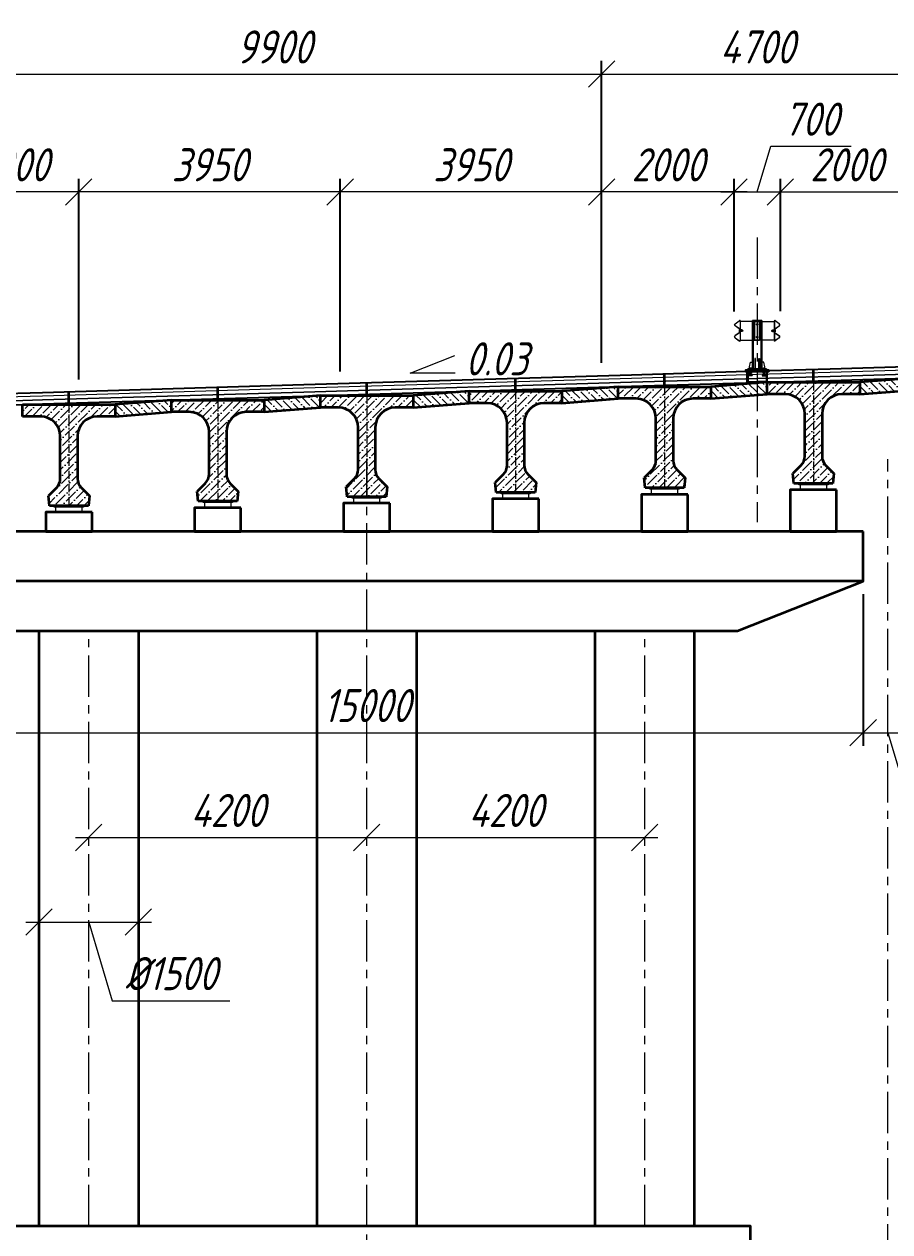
# Model space of a CAD drawing. Header units: millimetres. Extents: x 263685 to 14136308, y -2404013 to 2433772.
# Drawn here: x 7374959 to 7388038, y 27887 to 46142 of the extents above; entities that cross this region are included whole.
import ezdxf
from ezdxf import colors
from ezdxf.entities.mleader import LeaderData, LeaderLine
from ezdxf.math import Vec2, Vec3

# ---------------------------------------------------------------- set-up
doc = ezdxf.new("R2010")
doc.units = ezdxf.units.MM
for name, pattern in [('ACAD_ISO02W100', [15, 12, -3]), ('ACAD_ISO10W100', [18.5, 12, -3, 0.5, -3]), ('осевая', [2, 1.25, -0.25, 0.25, -0.25])]:
    doc.linetypes.add(name, pattern=pattern)
for name, color, linetype, lineweight in [('04_Невидимые', 3, 'Continuous', 13), ('1-Бетон', 106, 'Continuous', 35), ('1-Тонкая', 5, 'Continuous', 20), ('1-Штриховка', 8, 'Continuous', 9), ('ИС_TXT', 4, 'Continuous', 18), ('ИС_Выноска', 3, 'Continuous', 18), ('ИС_Ось', 3, 'осевая', 18), ('ИС_Разм', 3, 'Continuous', 18), ('ИС_Размер', 3, 'Continuous', 18)]:
    doc.layers.add(name, color=color, linetype=linetype, lineweight=lineweight)
doc.layers.add('Красный поперечник', color=1, linetype='Continuous')
doc.styles.add('0', font='isocpeur.ttf', dxfattribs={"width": 0.8, "oblique": 15})
doc.styles.add('ISOCPEUR', font='isocpeur.ttf', dxfattribs={"width": 0.8, "oblique": 15, "height": 2.5})
doc.dimstyles.new('М200', dxfattribs={"dimscale": 200, "dimtxt": 2.5, "dimasz": 2, "dimexe": 1, "dimexo": 1, "dimgap": 0.8, "dimtad": 1, "dimdec": 0, "dimzin": 0, "dimdsep": 46, "dimtxsty": '0', "dimblk": 'OBLIQUE', "dimcen": 0.09, "dimdle": 1, "dimclrd": 256, "dimclre": 256, "dimclrt": 256, "dimadec": 4, "dimazin": 0, "dimtfac": 1, "dimtdec": 0, "dimtmove": 1, "dimatfit": 2, "dimfxl": 1, "dimtolj": 1, "dimtzin": 0, "dimlwd": -1, "dimarcsym": 0})
pattern_1 = [(135, (1650112.16, -5211625.3), (-154.3481521, 42.0949506), [198.4375, -39.6875, 0, -39.6875])]

# ---------------------------------------------------------------- blocks, each defined once
blk = doc.blocks.new('1530')
at = {"layer": '1-Штриховка'}
h = blk.add_hatch(dxfattribs=at)
h.set_pattern_fill('ANSI36', color=256, scale=25, style=0)
h.set_pattern_definition([(45, (-1571632.81, 568569.22), (42.0949506, 154.348152), [198.4375, -39.6875, 0, -39.6875])])
h.paths.add_polyline_path([(130, -480), (130, -1117, 0.198927), (189, -1259), (310, -1380), (295, -1530), (-295, -1530), (-310, -1380), (-189, -1259, 0.198898), (-130, -1117), (-130, -480, 0.414214), (-430, -180), (-700, -180), (-700, 0), (700, 0), (700, -180), (430, -180, 0.414224)])
at = {"layer": '1-Бетон'}
for p, q in [((-700, 0), (700, 0)), ((-700, -180), (-700, 0)), ((-430, -180), (-700, -180)), ((700, -180), (430, -180)), ((700, 0), (700, -180)), ((-130, -1117), (-130, -480)), ((130, -480), (130, -1117)), ((-189, -1259), (-310, -1380)), ((189, -1259), (310, -1380)), ((-295, -1530), (-310, -1380)), ((310, -1380), (295, -1530)), ((295, -1530), (-295, -1530))]:
    blk.add_line(p, q, dxfattribs=at)
for centre, radius, start, end in [((-430, -480), 300, 0, 90), ((430, -480), 300, 90, 180), ((-330, -1117), 200, 315.0289, 359.9744), ((330, -1117), 200, 180.0256, 224.9711)]:
    blk.add_arc(centre, radius, start, end, dxfattribs=at)
at = {"layer": 'ИС_Ось', "ltscale": 100}
blk.add_line((0, 0), (0, -1530), dxfattribs=at)
blk = doc.blocks.new('_OBLIQUE')
at = {"color": 0, "linetype": 'ByBlock', "lineweight": -2}
blk.add_line((0.5, 0.5), (-0.5, -0.5), dxfattribs=at)
blk = doc.blocks.new('*D1082')
at = {"layer": 'Defpoints', "color": 0, "linetype": 'Continuous', "transparency": 16777216}
for p in [(7375935, 33847), (7380135, 33847), (7380135, 33847)]:
    blk.add_point(p, dxfattribs=at)
at = {"layer": 'ИС_Размер', "transparency": 16777216}
blk.add_line((7375735, 33847), (7380335, 33847), dxfattribs=at)
at = {"layer": 'ИС_Размер', "linetype": 'Continuous', "transparency": 16777216, "xscale": 400, "yscale": 400, "zscale": 400, "rotation": 180}
blk.add_blockref('_OBLIQUE', (7375935, 33847), dxfattribs=at)
at = {"layer": 'ИС_Размер', "linetype": 'Continuous', "transparency": 16777216, "xscale": 400, "yscale": 400, "zscale": 400}
blk.add_blockref('_OBLIQUE', (7380135, 33847), dxfattribs=at)
at = {"layer": 'ИС_Размер', "linetype": 'Continuous', "transparency": 16777216, "insert": (7378035, 34257), "char_height": 500, "attachment_point": 5, "style": '0'}
blk.add_mtext('\\A1;4200', dxfattribs=at)
blk = doc.blocks.new('*D1037')
at = {"layer": 'Defpoints', "color": 0, "linetype": 'Continuous', "transparency": 16777216}
for p in [(7380135, 33847), (7384335, 33847), (7384335, 33847)]:
    blk.add_point(p, dxfattribs=at)
at = {"layer": 'ИС_Размер', "transparency": 16777216}
blk.add_line((7379935, 33847), (7384535, 33847), dxfattribs=at)
at = {"layer": 'ИС_Размер', "linetype": 'Continuous', "transparency": 16777216, "xscale": 400, "yscale": 400, "zscale": 400, "rotation": 180}
blk.add_blockref('_OBLIQUE', (7380135, 33847), dxfattribs=at)
at = {"layer": 'ИС_Размер', "linetype": 'Continuous', "transparency": 16777216, "xscale": 400, "yscale": 400, "zscale": 400}
blk.add_blockref('_OBLIQUE', (7384335, 33847), dxfattribs=at)
at = {"layer": 'ИС_Размер', "linetype": 'Continuous', "transparency": 16777216, "insert": (7382235, 34257), "char_height": 500, "attachment_point": 5, "style": '0'}
blk.add_mtext('\\A1;4200', dxfattribs=at)
blk = doc.blocks.new('*D1039')
at = {"layer": 'Defpoints', "color": 0, "linetype": 'Continuous', "transparency": 16777216}
for p in [(7388384, 45387), (7388384, 41061), (7383684, 40820)]:
    blk.add_point(p, dxfattribs=at)
at = {"layer": 'ИС_Размер', "lineweight": -2, "transparency": 16777216}
for p, q in [((7383684, 41020), (7383684, 45587)), ((7388384, 41261), (7388384, 45587))]:
    blk.add_line(p, q, dxfattribs=at)
at = {"layer": 'ИС_Размер', "transparency": 16777216}
blk.add_line((7383484, 45387), (7388584, 45387), dxfattribs=at)
at = {"layer": 'ИС_Размер', "linetype": 'Continuous', "transparency": 16777216, "xscale": 400, "yscale": 400, "zscale": 400, "rotation": 180}
blk.add_blockref('_OBLIQUE', (7383684, 45387), dxfattribs=at)
at = {"layer": 'ИС_Размер', "linetype": 'Continuous', "transparency": 16777216, "xscale": 400, "yscale": 400, "zscale": 400}
blk.add_blockref('_OBLIQUE', (7388384, 45387), dxfattribs=at)
at = {"layer": 'ИС_Размер', "linetype": 'Continuous', "transparency": 16777216, "insert": (7386034, 45797), "char_height": 500, "attachment_point": 5, "style": '0'}
blk.add_mtext('\\A1;4700', dxfattribs=at)
blk = doc.blocks.new('*D1040')
at = {"layer": 'Defpoints', "color": 0, "transparency": 16777216}
for p in [(7388384, 43606), (7386384, 41604), (7388384, 41061)]:
    blk.add_point(p, dxfattribs=at)
at = {"layer": 'ИС_Размер', "lineweight": -2, "transparency": 16777216}
for p, q in [((7386384, 41804), (7386384, 43806)), ((7388384, 41261), (7388384, 43806))]:
    blk.add_line(p, q, dxfattribs=at)
at = {"layer": 'ИС_Размер', "transparency": 16777216}
blk.add_line((7386184, 43606), (7388584, 43606), dxfattribs=at)
at = {"layer": 'ИС_Размер', "transparency": 16777216, "xscale": 400, "yscale": 400, "zscale": 400, "rotation": 180}
blk.add_blockref('_OBLIQUE', (7386384, 43606), dxfattribs=at)
at = {"layer": 'ИС_Размер', "transparency": 16777216, "xscale": 400, "yscale": 400, "zscale": 400}
blk.add_blockref('_OBLIQUE', (7388384, 43606), dxfattribs=at)
at = {"layer": 'ИС_Размер', "transparency": 16777216, "insert": (7387384, 44016), "char_height": 500, "attachment_point": 5, "style": '0'}
blk.add_mtext('\\A1;2000', dxfattribs=at)
blk = doc.blocks.new('*D1047')
at = {"layer": 'Defpoints', "color": 0, "linetype": 'Continuous', "transparency": 16777216}
for p in [(7403734, 46793), (7372285, 41553), (7403734, 41452)]:
    blk.add_point(p, dxfattribs=at)
at = {"layer": 'ИС_Размер', "lineweight": -2, "transparency": 16777216}
for p, q in [((7372285, 41753), (7372285, 46993)), ((7403734, 41652), (7403734, 46993))]:
    blk.add_line(p, q, dxfattribs=at)
at = {"layer": 'ИС_Размер', "transparency": 16777216}
blk.add_line((7372085, 46793), (7403934, 46793), dxfattribs=at)
at = {"layer": 'ИС_Размер', "linetype": 'Continuous', "transparency": 16777216, "xscale": 400, "yscale": 400, "zscale": 400, "rotation": 180}
blk.add_blockref('_OBLIQUE', (7372285, 46793), dxfattribs=at)
at = {"layer": 'ИС_Размер', "linetype": 'Continuous', "transparency": 16777216, "xscale": 400, "yscale": 400, "zscale": 400}
blk.add_blockref('_OBLIQUE', (7403734, 46793), dxfattribs=at)
at = {"layer": 'ИС_Размер', "linetype": 'Continuous', "transparency": 16777216, "insert": (7388010, 47203), "char_height": 500, "attachment_point": 5, "style": '0'}
blk.add_mtext('\\A1;31450', dxfattribs=at)
blk = doc.blocks.new('*D1049')
at = {"layer": 'Defpoints', "color": 0, "transparency": 16777216}
for p in [(7386384, 43606), (7385684, 41598), (7386384, 41604)]:
    blk.add_point(p, dxfattribs=at)
at = {"layer": 'ИС_Размер', "transparency": 16777216}
for p, q in [((7386034, 43606), (7386241, 44296)), ((7386241, 44296), (7387455, 44296)), ((7385484, 43606), (7386584, 43606))]:
    blk.add_line(p, q, dxfattribs=at)
at = {"layer": 'ИС_Размер', "lineweight": -2, "transparency": 16777216}
for p, q in [((7385684, 41798), (7385684, 43806)), ((7386384, 41804), (7386384, 43806))]:
    blk.add_line(p, q, dxfattribs=at)
at = {"layer": 'ИС_Размер', "transparency": 16777216, "xscale": 400, "yscale": 400, "zscale": 400, "rotation": 180}
blk.add_blockref('_OBLIQUE', (7385684, 43606), dxfattribs=at)
at = {"layer": 'ИС_Размер', "transparency": 16777216, "xscale": 400, "yscale": 400, "zscale": 400}
blk.add_blockref('_OBLIQUE', (7386384, 43606), dxfattribs=at)
at = {"layer": 'ИС_Размер', "transparency": 16777216, "insert": (7386848, 44706), "char_height": 500, "attachment_point": 5, "style": '0'}
blk.add_mtext('\\A1;700', dxfattribs=at)
blk = doc.blocks.new('*D1050')
at = {"layer": 'Defpoints', "color": 0, "transparency": 16777216}
for p in [(7383684, 43606), (7385684, 41598), (7383684, 40820)]:
    blk.add_point(p, dxfattribs=at)
at = {"layer": 'ИС_Размер', "lineweight": -2, "transparency": 16777216}
for p, q in [((7383684, 41020), (7383684, 43806)), ((7385684, 41798), (7385684, 43806))]:
    blk.add_line(p, q, dxfattribs=at)
at = {"layer": 'ИС_Размер', "transparency": 16777216}
blk.add_line((7385884, 43606), (7383484, 43606), dxfattribs=at)
at = {"layer": 'ИС_Размер', "transparency": 16777216, "xscale": 400, "yscale": 400, "zscale": 400, "rotation": 180}
blk.add_blockref('_OBLIQUE', (7383684, 43606), dxfattribs=at)
at = {"layer": 'ИС_Размер', "transparency": 16777216, "xscale": 400, "yscale": 400, "zscale": 400}
blk.add_blockref('_OBLIQUE', (7385684, 43606), dxfattribs=at)
at = {"layer": 'ИС_Размер', "transparency": 16777216, "insert": (7384684, 44016), "char_height": 500, "attachment_point": 5, "style": '0'}
blk.add_mtext('\\A1;2000', dxfattribs=at)
blk = doc.blocks.new('*D1051')
at = {"layer": 'Defpoints', "color": 0, "linetype": 'Continuous', "transparency": 16777216}
for p in [(7379734, 43606), (7383684, 40820), (7379734, 40693)]:
    blk.add_point(p, dxfattribs=at)
at = {"layer": 'ИС_Размер', "lineweight": -2, "transparency": 16777216}
for p, q in [((7379734, 40893), (7379734, 43806)), ((7383684, 41020), (7383684, 43806))]:
    blk.add_line(p, q, dxfattribs=at)
at = {"layer": 'ИС_Размер', "transparency": 16777216}
blk.add_line((7383884, 43606), (7379534, 43606), dxfattribs=at)
at = {"layer": 'ИС_Размер', "linetype": 'Continuous', "transparency": 16777216, "xscale": 400, "yscale": 400, "zscale": 400, "rotation": 180}
blk.add_blockref('_OBLIQUE', (7379734, 43606), dxfattribs=at)
at = {"layer": 'ИС_Размер', "linetype": 'Continuous', "transparency": 16777216, "xscale": 400, "yscale": 400, "zscale": 400}
blk.add_blockref('_OBLIQUE', (7383684, 43606), dxfattribs=at)
at = {"layer": 'ИС_Размер', "linetype": 'Continuous', "transparency": 16777216, "insert": (7381709, 44016), "char_height": 500, "attachment_point": 5, "style": '0'}
blk.add_mtext('\\A1;3950', dxfattribs=at)
blk = doc.blocks.new('*D1052')
at = {"layer": 'Defpoints', "color": 0, "linetype": 'Continuous', "transparency": 16777216}
for p in [(7375784, 43606), (7375784, 40572), (7379734, 40693)]:
    blk.add_point(p, dxfattribs=at)
at = {"layer": 'ИС_Размер', "lineweight": -2, "transparency": 16777216}
for p, q in [((7375784, 40772), (7375784, 43806)), ((7379734, 40893), (7379734, 43806))]:
    blk.add_line(p, q, dxfattribs=at)
at = {"layer": 'ИС_Размер', "transparency": 16777216}
blk.add_line((7379934, 43606), (7375584, 43606), dxfattribs=at)
at = {"layer": 'ИС_Размер', "linetype": 'Continuous', "transparency": 16777216, "xscale": 400, "yscale": 400, "zscale": 400, "rotation": 180}
blk.add_blockref('_OBLIQUE', (7375784, 43606), dxfattribs=at)
at = {"layer": 'ИС_Размер', "linetype": 'Continuous', "transparency": 16777216, "xscale": 400, "yscale": 400, "zscale": 400}
blk.add_blockref('_OBLIQUE', (7379734, 43606), dxfattribs=at)
at = {"layer": 'ИС_Размер', "linetype": 'Continuous', "transparency": 16777216, "insert": (7377759, 44016), "char_height": 500, "attachment_point": 5, "style": '0'}
blk.add_mtext('\\A1;3950', dxfattribs=at)
blk = doc.blocks.new('*D1053')
at = {"layer": 'Defpoints', "color": 0, "linetype": 'Continuous', "transparency": 16777216}
for p in [(7373784, 43606), (7373784, 41127), (7375784, 40572)]:
    blk.add_point(p, dxfattribs=at)
at = {"layer": 'ИС_Размер', "lineweight": -2, "transparency": 16777216}
for p, q in [((7373784, 41327), (7373784, 43806)), ((7375784, 40772), (7375784, 43806))]:
    blk.add_line(p, q, dxfattribs=at)
at = {"layer": 'ИС_Размер', "transparency": 16777216}
blk.add_line((7375984, 43606), (7373584, 43606), dxfattribs=at)
at = {"layer": 'ИС_Размер', "linetype": 'Continuous', "transparency": 16777216, "xscale": 400, "yscale": 400, "zscale": 400, "rotation": 180}
blk.add_blockref('_OBLIQUE', (7373784, 43606), dxfattribs=at)
at = {"layer": 'ИС_Размер', "linetype": 'Continuous', "transparency": 16777216, "xscale": 400, "yscale": 400, "zscale": 400}
blk.add_blockref('_OBLIQUE', (7375784, 43606), dxfattribs=at)
at = {"layer": 'ИС_Размер', "linetype": 'Continuous', "transparency": 16777216, "insert": (7374784, 44016), "char_height": 500, "attachment_point": 5, "style": '0'}
blk.add_mtext('\\A1;2000', dxfattribs=at)
blk = doc.blocks.new('*D1057')
at = {"layer": 'Defpoints', "color": 0, "linetype": 'Continuous', "transparency": 16777216}
for p in [(7383684, 45387), (7373784, 41127), (7383684, 40820)]:
    blk.add_point(p, dxfattribs=at)
at = {"layer": 'ИС_Размер', "lineweight": -2, "transparency": 16777216}
for p, q in [((7373784, 41327), (7373784, 45587)), ((7383684, 41020), (7383684, 45587))]:
    blk.add_line(p, q, dxfattribs=at)
at = {"layer": 'ИС_Размер', "transparency": 16777216}
blk.add_line((7373584, 45387), (7383884, 45387), dxfattribs=at)
at = {"layer": 'ИС_Размер', "linetype": 'Continuous', "transparency": 16777216, "xscale": 400, "yscale": 400, "zscale": 400, "rotation": 180}
blk.add_blockref('_OBLIQUE', (7373784, 45387), dxfattribs=at)
at = {"layer": 'ИС_Размер', "linetype": 'Continuous', "transparency": 16777216, "xscale": 400, "yscale": 400, "zscale": 400}
blk.add_blockref('_OBLIQUE', (7383684, 45387), dxfattribs=at)
at = {"layer": 'ИС_Размер', "linetype": 'Continuous', "transparency": 16777216, "insert": (7378734, 45797), "char_height": 500, "attachment_point": 5, "style": '0'}
blk.add_mtext('\\A1;9900', dxfattribs=at)
blk = doc.blocks.new('Барьерка1')
at = {"lineweight": 15}
for p, q in [((1026, 1457), (1026, 727)), ((1034, 1457), (1034, 727)), ((1159, 727), (1159, 1457)), ((1166, 727), (1166, 1457)), ((1166, 1441), (1356, 1441)), ((1352, 1441), (1352, 1160)), ((1356, 1457), (1355, 1453)), ((1355, 1453), (1361, 1451)), ((1356, 1457), (1362, 1455)), ((1356, 1441), (1356, 1160)), ((1360, 1316), (1360, 1285)), ((1428, 1405), (1367, 1449)), ((1367, 1335), (1428, 1377)), ((1430, 1408), (1370, 1452)), ((1370, 1331), (1430, 1374)), ((1356, 1160), (1166, 1160)), ((1361, 1150), (1355, 1148)), ((1356, 1144), (1355, 1148)), ((1362, 1146), (1356, 1144)), ((1367, 1266), (1428, 1224)), ((1428, 1196), (1367, 1152)), ((1370, 1270), (1430, 1227)), ((1430, 1193), (1370, 1149)), ((980, 727), (980, 737)), ((1012, 737), (980, 737)), ((980, 727), (980, 737)), ((1006, 737), (980, 737)), ((989, 727), (989, 737)), ((989, 727), (989, 737)), ((989, 727), (989, 737)), ((989, 727), (989, 737)), ((1003, 727), (1003, 737)), ((1003, 727), (1003, 737)), ((1003, 727), (1003, 737)), ((1003, 727), (1003, 737)), ((1003, 727), (1003, 737)), ((1003, 727), (1003, 737)), ((1003, 727), (1003, 737)), ((1003, 727), (1003, 737)), ((1003, 727), (1003, 737)), ((1003, 727), (1003, 737)), ((1010, 737), (1006, 737)), ((1012, 729), (1012, 737)), ((1012, 727), (1012, 735)), ((1012, 727), (1012, 735)), ((1012, 729), (1012, 735)), ((1012, 727), (1012, 735)), ((1012, 727), (1012, 735)), ((1180, 729), (1180, 737)), ((1180, 737), (1212, 737)), ((1180, 727), (1180, 735)), ((1180, 727), (1180, 735)), ((1180, 729), (1180, 735)), ((1180, 727), (1180, 735)), ((1180, 727), (1180, 735)), ((1182, 737), (1186, 737)), ((1186, 737), (1212, 737)), ((1189, 727), (1189, 737)), ((1189, 727), (1189, 737)), ((1189, 727), (1189, 737)), ((1189, 727), (1189, 737)), ((1189, 727), (1189, 737)), ((1189, 727), (1189, 737)), ((1189, 727), (1189, 737)), ((1189, 727), (1189, 737)), ((1189, 727), (1189, 737)), ((1189, 727), (1189, 737)), ((1203, 727), (1203, 737)), ((1203, 727), (1203, 737)), ((1203, 727), (1203, 737)), ((1203, 727), (1203, 737)), ((1212, 727), (1212, 737)), ((1212, 727), (1212, 737)), ((996, 727), (980, 727)), ((1012, 727), (980, 727)), ((1180, 727), (1212, 727)), ((1196, 727), (1212, 727))]:
    blk.add_line(p, q, dxfattribs=at)
at = {"color": 3, "linetype": 'ACAD_ISO02W100', "lineweight": 15, "ltscale": 2}
for p, q in [((1063, 1441), (1166, 1441)), ((1063, 1160), (1063, 1441)), ((1138, 1160), (1138, 1441)), ((1166, 1160), (1063, 1160)), ((983, 707), (983, 687)), ((984, 687), (984, 627)), ((985, 707), (985, 687)), ((1007, 707), (1007, 687)), ((1008, 687), (1008, 627)), ((1009, 707), (1009, 687)), ((1183, 707), (1183, 687)), ((1184, 687), (1184, 627)), ((1185, 707), (1185, 687)), ((1207, 707), (1207, 687)), ((1208, 687), (1208, 627)), ((1209, 707), (1209, 687))]:
    blk.add_line(p, q, dxfattribs=at)
at = {"color": 7, "lineweight": 15}
for p, q in [((1313, 1306), (1313, 1295)), ((1313, 1306), (1325, 1306)), ((1313, 1295), (1325, 1295)), ((1325, 1311), (1325, 1290)), ((1326, 1313), (1333, 1313)), ((1326, 1288), (1333, 1288)), ((1334, 1311), (1334, 1290)), ((1334, 1311), (1334, 1290)), ((1335, 1313), (1350, 1313)), ((1335, 1313), (1340, 1313)), ((1335, 1288), (1350, 1288)), ((1335, 1288), (1340, 1288)), ((1339, 1306), (1350, 1306)), ((1339, 1295), (1350, 1295))]:
    blk.add_line(p, q, dxfattribs=at)
at = {"lineweight": 15, "ltscale": 5}
for p, q in [((1350, 1279), (1350, 1322)), ((1350, 1322), (1352, 1322)), ((1352, 1279), (1350, 1279)), ((1352, 1322), (1352, 1279))]:
    blk.add_line(p, q, dxfattribs=at)
at = {"linetype": 'Continuous'}
for p, q in [((946, 527), (946, 687)), ((956, 687), (956, 527)), ((1237, 687), (1237, 527)), ((1246, 527), (1246, 687)), ((946, 527), (1096, 527)), ((1246, 527), (1096, 527))]:
    blk.add_line(p, q, dxfattribs=at)
at = {"linetype": 'ACAD_ISO10W100', "ltscale": 2.5}
for p, q in [((996, 713), (996, 615)), ((1196, 713), (1196, 615))]:
    blk.add_line(p, q, dxfattribs=at)
at = {"lineweight": 15}
for points in [[(1167, 1457), (1026, 1457)], [(982, 727), (982, 757), (997, 827), (1027, 827)], [(1212, 727), (1212, 757), (1197, 827), (1167, 827)]]:
    blk.add_lwpolyline(points, dxfattribs=at)
at = {"color": 7, "lineweight": 15}
blk.add_lwpolyline([(1360, 1316), (1364, 1316, -0.414214), (1370, 1310), (1370, 1303), (1366, 1303), (1366, 1298), (1370, 1298), (1370, 1291, -0.414214), (1364, 1285), (1360, 1285), (1360, 1316)], format="xyb", dxfattribs=at)
at = {"lineweight": 15}
for points in [[(1071, 883), (1061, 883), (1061, 727), (1071, 727)], [(1121, 883), (1131, 883), (1131, 727), (1121, 727)], [(1236, 707), (956, 707), (956, 727), (1236, 727)]]:
    blk.add_lwpolyline(points, close=True, dxfattribs=at)
at = {"linetype": 'Continuous'}
for points in [[(1096, 707), (921, 707), (921, 687), (1096, 687)], [(1096, 707), (1271, 707), (1271, 687), (1096, 687)]]:
    blk.add_lwpolyline(points, dxfattribs=at)
blk.add_lwpolyline([(921, 687), (1271, 687), (1271, 707), (921, 707)], close=True, dxfattribs=at)
at = {"color": 3, "linetype": 'ACAD_ISO02W100', "lineweight": 15, "ltscale": 2}
for points in [[(971, 627), (1021, 627), (1021, 617), (971, 617)], [(982, 687), (1010, 687), (1010, 627), (982, 627)], [(1221, 627), (1171, 627), (1171, 617), (1221, 617)], [(1210, 687), (1182, 687), (1182, 627), (1210, 627)]]:
    blk.add_lwpolyline(points, close=True, dxfattribs=at)
at = {"lineweight": 15}
for centre in [(1096, 1396), (1096, 1205)]:
    blk.add_circle(centre, 10.9, dxfattribs=at)
for centre, radius, start, end in [((1380, 1315), 24, 122.4532, 180), ((1380, 1315), 20, 122.4532, 180), ((1358, 1436), 16, 53.8126, 78.6901), ((1358, 1436), 20, 53.8126, 78.6901), ((1419, 1391), 16, 302.4532, 57.5468), ((1419, 1391), 20, 302.4532, 57.5468), ((1358, 1165), 16, 281.3099, 306.1874), ((1358, 1165), 20, 281.3099, 306.1874), ((982, 735), 2, 90, 180), ((987, 735), 2, 0, 90), ((991, 735), 2, 90, 180), ((1001, 735), 2, 0, 90), ((1005, 735), 2, 90, 180), ((1010, 735), 2, 359.9996, 90), ((1182, 735), 2, 90, 180.0004), ((1187, 735), 2, 0, 90), ((1191, 735), 2, 90, 180), ((1201, 735), 2, 0, 90), ((1205, 735), 2, 90, 180), ((1210, 735), 2, 0, 90), ((982, 729), 2, 180, 270), ((987, 729), 2, 270, 0), ((991, 729), 2, 180, 270), ((1001, 729), 2, 270, 0), ((1005, 729), 2, 180, 270), ((1010, 729), 2, 270, 0), ((1182, 729), 2, 180, 270), ((1187, 729), 2, 270, 0), ((1191, 729), 2, 180, 270), ((1201, 729), 2, 270, 0), ((1205, 729), 2, 180, 270), ((1210, 729), 2, 270, 0)]:
    blk.add_arc(centre, radius, start, end, dxfattribs=at)
at = {"lineweight": 15, "ltscale": 0.2}
for centre, radius, start, end in [((1380, 1286), 24, 180, 237.5468), ((1380, 1286), 20, 180, 237.5468), ((1419, 1210), 16, 302.4532, 57.5468), ((1419, 1210), 20, 302.4532, 57.5468)]:
    blk.add_arc(centre, radius, start, end, dxfattribs=at)
at = {"color": 7, "lineweight": 15}
for centre, major_axis, start_param, end_param in [((1329, 1310), (3.23, 3.23), 1.691386, 2.356194), ((1329, 1311), (-3.23, 3.23), 0.785398, 2.356194), ((1329, 1301), (3.23, 3.23), 0.785398, 2.356194), ((1329, 1300), (-3.23, 3.23), 0.785398, 2.356194), ((1329, 1290), (3.23, 3.23), 0.785398, 2.356194), ((1329, 1290), (-3.23, 3.23), 0.785398, 1.450207), ((1329, 1311), (3.23, 3.23), 3.926991, 5.497787), ((1329, 1301), (-3.23, 3.23), 3.926991, 5.497787), ((1329, 1300), (3.23, 3.23), 3.926991, 5.497787), ((1329, 1290), (-3.23, 3.23), 3.926991, 5.497787), ((1329, 1310), (-3.23, 3.23), 3.926991, 4.5918), ((1329, 1290), (3.23, 3.23), 4.832978, 5.497787), ((1339, 1310), (3.23, 3.23), 1.691386, 2.356194), ((1339, 1311), (3.23, 3.23), 2.356194, 3.926991), ((1339, 1301), (-3.23, 3.23), -0.785398, 0.785398), ((1339, 1300), (3.23, 3.23), 2.356194, 3.926991), ((1339, 1290), (-3.23, 3.23), -0.785398, 0.785398), ((1339, 1290), (-3.23, 3.23), 0.785398, 1.450207)]:
    blk.add_ellipse(centre, major_axis=major_axis, ratio=1, start_param=start_param, end_param=end_param, dxfattribs=at)
blk = doc.blocks.new('*D1152')
at = {"layer": 'Defpoints', "color": 0, "linetype": 'Continuous', "transparency": 16777216}
for p in [(7372635, 37722, 5778), (7387635, 37726, 5778), (7387635, 35432)]:
    blk.add_point(p, dxfattribs=at)
at = {"layer": 'ИС_Размер', "lineweight": -2, "transparency": 16777216}
for p, q in [((7372635, 37522), (7372635, 35232)), ((7387635, 37526), (7387635, 35232))]:
    blk.add_line(p, q, dxfattribs=at)
at = {"layer": 'ИС_Размер', "transparency": 16777216}
blk.add_line((7372435, 35432), (7387835, 35432), dxfattribs=at)
at = {"layer": 'ИС_Размер', "linetype": 'Continuous', "transparency": 16777216, "xscale": 400, "yscale": 400, "zscale": 400, "rotation": 180}
blk.add_blockref('_OBLIQUE', (7372635, 35432), dxfattribs=at)
at = {"layer": 'ИС_Размер', "linetype": 'Continuous', "transparency": 16777216, "xscale": 400, "yscale": 400, "zscale": 400}
blk.add_blockref('_OBLIQUE', (7387635, 35432), dxfattribs=at)
at = {"layer": 'ИС_Размер', "linetype": 'Continuous', "transparency": 16777216, "insert": (7380135, 35842), "char_height": 500, "attachment_point": 5, "style": '0'}
blk.add_mtext('\\A1;15000', dxfattribs=at)
blk = doc.blocks.new('*D1083')
at = {"layer": 'Defpoints', "color": 0, "linetype": 'Continuous', "transparency": 16777216}
for p in [(7375184, 32761, 5778), (7376684, 32761, 5778), (7376684, 32570)]:
    blk.add_point(p, dxfattribs=at)
at = {"layer": 'ИС_Размер', "transparency": 16777216}
for p, q in [((7374984, 32570), (7376884, 32570)), ((7375934, 32570), (7376291, 31380)), ((7376291, 31380), (7378065, 31380))]:
    blk.add_line(p, q, dxfattribs=at)
at = {"layer": 'ИС_Размер', "lineweight": -2, "transparency": 16777216}
for p, q in [((7375184, 32561), (7375184, 32370)), ((7376684, 32561), (7376684, 32370))]:
    blk.add_line(p, q, dxfattribs=at)
at = {"layer": 'ИС_Размер', "linetype": 'Continuous', "transparency": 16777216, "xscale": 400, "yscale": 400, "zscale": 400, "rotation": 180}
blk.add_blockref('_OBLIQUE', (7375184, 32570), dxfattribs=at)
at = {"layer": 'ИС_Размер', "linetype": 'Continuous', "transparency": 16777216, "xscale": 400, "yscale": 400, "zscale": 400}
blk.add_blockref('_OBLIQUE', (7376684, 32570), dxfattribs=at)
at = {"layer": 'ИС_Размер', "linetype": 'Continuous', "transparency": 16777216, "insert": (7377178, 31790), "char_height": 500, "attachment_point": 5, "style": '0'}
blk.add_mtext('\\A1;%%C1500', dxfattribs=at)
blk = doc.blocks.new('*D1156')
at = {"layer": 'Defpoints', "color": 0, "linetype": 'Continuous', "transparency": 16777216}
for p in [(7388384, 38222, 5778), (7387635, 37722, 5778), (7388384, 35432)]:
    blk.add_point(p, dxfattribs=at)
at = {"layer": 'ИС_Размер', "lineweight": -2, "transparency": 16777216}
for p, q in [((7388384, 38022), (7388384, 35232)), ((7387635, 37522), (7387635, 35232))]:
    blk.add_line(p, q, dxfattribs=at)
at = {"layer": 'ИС_Размер', "transparency": 16777216}
for p, q in [((7387435, 35432), (7388584, 35432)), ((7388009, 35432), (7388366, 34242)), ((7388366, 34242), (7389580, 34242))]:
    blk.add_line(p, q, dxfattribs=at)
at = {"layer": 'ИС_Размер', "linetype": 'Continuous', "transparency": 16777216, "xscale": 400, "yscale": 400, "zscale": 400, "rotation": 180}
blk.add_blockref('_OBLIQUE', (7387635, 35432), dxfattribs=at)
at = {"layer": 'ИС_Размер', "linetype": 'Continuous', "transparency": 16777216, "xscale": 400, "yscale": 400, "zscale": 400}
blk.add_blockref('_OBLIQUE', (7388384, 35432), dxfattribs=at)
at = {"layer": 'ИС_Размер', "linetype": 'Continuous', "transparency": 16777216, "insert": (7388973, 34652), "char_height": 500, "attachment_point": 5, "style": '0'}
blk.add_mtext('\\A1;750', dxfattribs=at)

msp = doc.modelspace()

# ---------------------------------------------------------------- hatches: boundary and pattern name
at = {"layer": '1-Штриховка'}
h = msp.add_hatch(dxfattribs=at)
h.set_pattern_fill('ANSI36', color=256, scale=25, angle=90, style=0)
h.set_pattern_definition([(135, (1656862.16, -5211422.8), (-154.3481521, 42.0949506), [198.4375, -39.6875, 0, -39.6875])])
h.paths.add_polyline_path([(7386184.5229, 40729.3216), (7385334.5229, 40661.8216), (7385334.5229, 40481.8216), (7386184.5229, 40549.3216)])
h = msp.add_hatch(dxfattribs=at)
h.set_pattern_fill('ANSI36', color=256, scale=25, angle=90, style=0)
h.set_pattern_definition([(135, (1659112.16, -5211355.3), (-154.3481521, 42.0949506), [198.4375, -39.6875, 0, -39.6875])])
h.paths.add_polyline_path([(7388434.5229, 40796.8216), (7387584.5229, 40729.3216), (7387584.5229, 40549.3216), (7388434.5229, 40616.8216)])
h = msp.add_hatch(dxfattribs=at)
h.set_pattern_fill('ANSI36', color=256, scale=25, angle=90, style=0)
h.set_pattern_definition(pattern_1)
h.paths.add_polyline_path([(7379434.5229, 40526.8216), (7378584.5229, 40459.3216), (7378584.5229, 40279.3216), (7379434.5229, 40346.8216)])
h = msp.add_hatch(dxfattribs=at)
h.set_pattern_fill('ANSI36', color=256, scale=25, angle=90, style=0)
h.set_pattern_definition([(135, (1652362.16, -5211557.8), (-154.3481521, 42.0949506), [198.4375, -39.6875, 0, -39.6875])])
h.paths.add_polyline_path([(7381684.5229, 40594.3216), (7380834.5229, 40526.8216), (7380834.5229, 40346.8216), (7381684.5229, 40414.3216)])
h = msp.add_hatch(dxfattribs=at)
h.set_pattern_fill('ANSI36', color=256, scale=25, angle=90, style=0)
h.set_pattern_definition([(135, (1654612.16, -5211490.3), (-154.3481521, 42.0949506), [198.4375, -39.6875, 0, -39.6875])])
h.paths.add_polyline_path([(7383934.5229, 40661.8216), (7383084.5229, 40594.3216), (7383084.5229, 40414.3216), (7383934.5229, 40481.8216)])
h = msp.add_hatch(dxfattribs=at)
h.set_pattern_fill('ANSI36', color=256, scale=25, angle=90, style=0)
h.set_pattern_definition(pattern_1)
h.paths.add_polyline_path([(7377184.5229, 40459.3216), (7376334.5229, 40391.8216), (7376334.5229, 40211.8216), (7377184.5229, 40279.3216)])

# ---------------------------------------------------------------- linework, layer by layer
at = {"layer": '04_Невидимые', "elevation": 5778.159}
for points in [[(7384854.5229, 39111.8216), (7384414.5229, 39111.8216), (7384414.5229, 39131.8216), (7384854.5229, 39131.8216)], [(7387104.5229, 39179.3216), (7386664.5229, 39179.3216), (7386664.5229, 39199.3216), (7387104.5229, 39199.3216)], [(7378104.5229, 38909.3216), (7377664.5229, 38909.3216), (7377664.5229, 38929.3216), (7378104.5229, 38929.3216)], [(7380354.5229, 38976.8216), (7379914.5229, 38976.8216), (7379914.5229, 38996.8216), (7380354.5229, 38996.8216)], [(7382604.5229, 39044.3216), (7382164.5229, 39044.3216), (7382164.5229, 39064.3216), (7382604.5229, 39064.3216)], [(7375854.5229, 38841.8216), (7375414.5229, 38841.8216), (7375414.5229, 38861.8216), (7375854.5229, 38861.8216)]]:
    msp.add_lwpolyline(points, close=True, dxfattribs=at)
at = {"layer": '1-Бетон'}
for p, q in [((7386884.5229, 40729.3216, 5778.159), (7386884.5229, 40925.3216, 5778.159)), ((7380134.5229, 40526.8216, 5778.159), (7380134.5229, 40722.8216, 5778.159)), ((7382384.5229, 40594.3216, 5778.159), (7382384.5229, 40790.3216, 5778.159)), ((7384634.5229, 40661.8216, 5778.159), (7384634.5229, 40857.8216, 5778.159)), ((7375634.5229, 40391.8216, 5778.159), (7375634.5229, 40587.8216, 5778.159)), ((7377884.5229, 40459.3216, 5778.159), (7377884.5229, 40655.3216, 5778.159))]:
    msp.add_line(p, q, dxfattribs=at)
at = {"layer": '1-Бетон', "elevation": 5778.159}
for points in [[(7385334.5229, 40481.8216), (7386184.5229, 40549.3216), (7386184.5229, 40729.3216), (7385334.5229, 40661.8216)], [(7387584.5229, 40549.3216), (7388434.5229, 40616.8216), (7388434.5229, 40796.8216), (7387584.5229, 40729.3216)], [(7378584.5229, 40279.3216), (7379434.5229, 40346.8216), (7379434.5229, 40526.8216), (7378584.5229, 40459.3216)], [(7380834.5229, 40346.8216), (7381684.5229, 40414.3216), (7381684.5229, 40594.3216), (7380834.5229, 40526.8216)], [(7383084.5229, 40414.3216), (7383934.5229, 40481.8216), (7383934.5229, 40661.8216), (7383084.5229, 40594.3216)], [(7376334.5229, 40211.8216), (7377184.5229, 40279.3216), (7377184.5229, 40459.3216), (7376334.5229, 40391.8216)], [(7387234.5229, 39101.3216), (7386534.5229, 39101.3216), (7386534.5229, 38472.3113), (7387234.5229, 38472.3113)], [(7380484.5229, 38898.8216), (7379784.5229, 38898.8216), (7379784.5229, 38472.3113), (7380484.5229, 38472.3113)], [(7382734.5229, 38966.3216), (7382034.5229, 38966.3216), (7382034.5229, 38472.3113), (7382734.5229, 38472.3113)], [(7384984.5229, 39033.8216), (7384284.5229, 39033.8216), (7384284.5229, 38472.3113), (7384984.5229, 38472.3113)], [(7375984.5229, 38763.8216), (7375284.5229, 38763.8216), (7375284.5229, 38472.3113), (7375984.5229, 38472.3113)], [(7378234.5229, 38831.3216), (7377534.5229, 38831.3216), (7377534.5229, 38472.3113), (7378234.5229, 38472.3113)], [(7387634.345, 38472.3113), (7372634.5229, 38472.3113), (7372634.7007, 37722.3113), (7374534.8785, 36972.3113), (7385734.7007, 36972.3113), (7387634.5229, 37722.3113)], [(7375184.5229, 36972.3113), (7376684.5229, 36972.3113), (7376684.5229, 27972.3113), (7375184.5229, 27972.3113)], [(7379384.5229, 36972.3113), (7380884.5229, 36972.3113), (7380884.5229, 27972.3113), (7379384.5229, 27972.3113)], [(7383584.5229, 36972.3113), (7385084.5229, 36972.3113), (7385084.5229, 27972.3113), (7383584.5229, 27972.3113)], [(7374334.8391, 24972.2458), (7385934.8391, 24972.2458), (7385934.5229, 27972.3113), (7374334.5229, 27972.3113)]]:
    msp.add_lwpolyline(points, close=True, dxfattribs=at)
msp.add_lwpolyline([(7387634.5229, 37722.3113), (7372634.7007, 37722.3113)], dxfattribs=at)
at = {"layer": '1-Тонкая', "elevation": 5778.159}
for points in [[(7372534.315, 40425.3113), (7374484.7174, 40503.3274), (7375234.7174, 40525.8274), (7379184.7174, 40644.3274), (7384134.7174, 40792.8274), (7386034.7174, 40849.8274), (7387134.7174, 40882.8274), (7392084.7174, 41031.3274), (7396034.7174, 41149.8274), (7399784.7174, 41262.3274), (7400534.7174, 41284.8274), (7403484.3749, 41373.3171)], [(7372534.315, 40365.3113), (7374484.7174, 40443.3274), (7375234.7174, 40465.8274), (7379184.7174, 40584.3274), (7384134.7174, 40732.8274), (7386034.7174, 40789.8274), (7387134.7174, 40822.8274), (7392084.7174, 40971.3274), (7396034.7174, 41089.8274), (7399784.7174, 41202.3274), (7400534.7174, 41224.8274), (7403484.3749, 41313.3171)], [(7372534.315, 40360.3113), (7374484.7174, 40438.3274), (7375234.7174, 40460.8274), (7379184.7174, 40579.3274), (7384134.7174, 40727.8274), (7386034.7174, 40784.8274), (7387134.7174, 40817.8274), (7392084.7174, 40966.3274), (7396034.7174, 41084.8274), (7399784.7174, 41197.3274), (7400534.7174, 41219.8274), (7403484.3749, 41308.3171)]]:
    msp.add_lwpolyline(points, dxfattribs=at)
at = {"layer": 'Defpoints', "color": 252, "true_color": 0x939598, "elevation": 5778.159}
msp.add_lwpolyline([(7372534.315, 40300.3113), (7374484.7174, 40378.3274), (7375234.7174, 40400.8274), (7379184.7174, 40519.3274), (7384134.7174, 40667.8274), (7386034.7174, 40724.8274), (7387134.7174, 40757.8274), (7392084.7174, 40906.3274), (7396034.7174, 41024.8274), (7399784.7174, 41137.3274), (7400534.7174, 41159.8274), (7403484.3749, 41248.3171)], dxfattribs=at)
at = {"layer": 'ИС_TXT', "color": 3, "ltscale": 500, "elevation": 5778.159}
msp.add_lwpolyline([(7381470.453, 40864.2109), (7380792.7614, 40864.2109), (7381463.9836, 41135.0643)], dxfattribs=at)
at = {"layer": 'ИС_Ось', "ltscale": 500}
for p, q in [((7375934.5229, 27972.3113, 5778.159), (7375934.5229, 36972.3113, 5778.159)), ((7384334.5229, 27972.3113, 5778.159), (7384334.5229, 36972.3113, 5778.159))]:
    msp.add_line(p, q, dxfattribs=at)
at = {"layer": 'ИС_Ось', "ltscale": 500, "elevation": 5778.159}
for points in [[(7386034.7153, 42917.8952), (7386034.7153, 38614.1183)], [(7380134.5229, 24972.2458), (7380134.5229, 39568.2202)], [(7388009.5229, 19377.4502), (7388009.5229, 39568.2202)]]:
    msp.add_lwpolyline(points, dxfattribs=at)
at = {"layer": 'ИС_Размер', "elevation": 5778.159}
for points in [[(7384834.5229, 39111.8216), (7384434.5229, 39111.8216), (7384434.5229, 39033.8216), (7384834.5229, 39033.8216), (7384834.5229, 39111.8216)], [(7387084.5229, 39179.3216), (7386684.5229, 39179.3216), (7386684.5229, 39101.3216), (7387084.5229, 39101.3216), (7387084.5229, 39179.3216)], [(7378084.5229, 38909.3216), (7377684.5229, 38909.3216), (7377684.5229, 38831.3216), (7378084.5229, 38831.3216), (7378084.5229, 38909.3216)], [(7380334.5229, 38976.8216), (7379934.5229, 38976.8216), (7379934.5229, 38898.8216), (7380334.5229, 38898.8216), (7380334.5229, 38976.8216)], [(7382584.5229, 39044.3216), (7382184.5229, 39044.3216), (7382184.5229, 38966.3216), (7382584.5229, 38966.3216), (7382584.5229, 39044.3216)], [(7375834.5229, 38841.8216), (7375434.5229, 38841.8216), (7375434.5229, 38763.8216), (7375834.5229, 38763.8216), (7375834.5229, 38841.8216)]]:
    msp.add_lwpolyline(points, dxfattribs=at)
at = {"layer": 'Красный поперечник', "elevation": 5778.159}
msp.add_lwpolyline([(7372534.315, 40475.3113), (7374484.7174, 40553.3274), (7375234.7174, 40575.8274), (7379184.7174, 40694.3274), (7384134.7174, 40842.8274), (7386034.7174, 40899.8274), (7387134.7174, 40932.8274), (7392084.7174, 41081.3274), (7396034.7174, 41199.8274), (7399784.7174, 41312.3274), (7400534.7174, 41334.8274), (7403484.3749, 41423.3171)], dxfattribs=at)

# ---------------------------------------------------------------- block references
at = {"xscale": -1}
msp.add_blockref('Барьерка1', (7387131.2495, 40206.4157, 5778.159), dxfattribs=at)
msp.add_blockref('Барьерка1', (7384937.6273, 40206.4157, 5778.159))
at = {"layer": 'ИС_Размер', "linetype": 'Continuous'}
for p in [(7386884.5229, 40729.3216, 5778.159), (7380134.5229, 40526.8216, 5778.159), (7382384.5229, 40594.3216, 5778.159), (7384634.5229, 40661.8216, 5778.159), (7375634.5229, 40391.8216, 5778.159), (7377884.5229, 40459.3216, 5778.159)]:
    msp.add_blockref('1530', p, dxfattribs=at)

# ---------------------------------------------------------------- texts
at = {"layer": 'ИС_Разм', "color": 3, "ltscale": 0.4, "insert": (7382097.5756, 41082.7517, 5778.159), "char_height": 500, "attachment_point": 5, "style": 'ISOCPEUR'}
msp.add_mtext('\\pxqc;0.03', dxfattribs=at)

# ---------------------------------------------------------------- dimensions: what is measured, and where the dimension line sits
at = {"layer": 'ИС_Размер', "linetype": 'Continuous'}
for base, p1, p2, picture, middle in [((7403734.3748, 46792.7196, 5778.159), (7372284.6687, 41552.8385, 5778.159), (7403734.3748, 41451.8216, 5778.159), '*D1047', (7388009.5218, 47202.7196, 5778.159)), ((7388384.3129, 45387.1772, 5778.159), (7383684.3129, 40819.5208, 5778.159), (7388384.3129, 41060.5639, 5778.159), '*D1039', (7386034.3129, 45797.1772, 5778.159)), ((7388384.2561, 35432.4809), (7387634.5229, 37722.3113, 5778.159), (7388384.2561, 38222.3113, 5778.159), '*D1156', (7388526.3895, 34652.4809)), ((7387634.522, 35432.4809), (7372634.7007, 37722.335, 5778.159), (7387634.522, 37725.8677, 5778.159), '*D1152', (7380134.6114, 35842.4809)), ((7380134.8785, 33846.9786, 5778.159), (7375934.5229, 33846.9786, 5778.159), (7380134.8785, 33846.9786, 5778.159), '*D1082', (7378034.7007, 34256.9786, 5778.159)), ((7384334.5229, 33846.9786, 5778.159), (7380134.8785, 33846.9786, 5778.159), (7384334.5229, 33846.9786, 5778.159), '*D1037', (7382234.7007, 34256.9786, 5778.159))]:
    dim = msp.add_linear_dim(base=base, p1=p1, p2=p2, dimstyle='М200', dxfattribs=at)
    dim.commit()
    dim.dimension.update_dxf_attribs({"geometry": picture, "text_midpoint": middle})
for base, p1, p2, picture, middle in [((7383684.3129, 45387.1772, 5778.159), (7373784.3129, 41126.9607, 5778.159), (7383684.3129, 40819.5208, 5778.159), '*D1057', (7378734.3129, 45797.1772, 5778.159)), ((7373784.3129, 43606.3475, 5778.159), (7375784.3129, 40571.8508, 5778.159), (7373784.3129, 41126.9607, 5778.159), '*D1053', (7374784.3129, 44016.3475, 5778.159)), ((7375784.3129, 43606.3475, 5778.159), (7379734.3129, 40692.8608, 5778.159), (7375784.3129, 40571.8508, 5778.159), '*D1052', (7377759.3129, 44016.3475, 5778.159)), ((7379734.3129, 43606.3475, 5778.159), (7383684.3129, 40819.5208, 5778.159), (7379734.3129, 40692.8608, 5778.159), '*D1051', (7381709.3129, 44016.3475, 5778.159))]:
    dim = msp.add_linear_dim(base=base, p1=p1, p2=p2, angle=180, dimstyle='М200', dxfattribs=at)
    dim.commit()
    dim.dimension.update_dxf_attribs({"geometry": picture, "text_midpoint": middle})
at = {"layer": 'ИС_Размер'}
for base, p1, p2, picture, middle in [((7386384.3129, 43606.3475, 5778.159), (7385683.9104, 41597.6154, 5778.159), (7386384.3129, 41603.5838, 5778.159), '*D1049', (7386401.1116, 44706.3475, 5778.159)), ((7388384.3129, 43606.3475, 5778.159), (7386384.3129, 41603.5838, 5778.159), (7388384.3129, 41060.5639, 5778.159), '*D1040', (7387384.3129, 44016.3475, 5778.159))]:
    dim = msp.add_linear_dim(base=base, p1=p1, p2=p2, dimstyle='М200', dxfattribs=at)
    dim.commit()
    dim.dimension.update_dxf_attribs({"geometry": picture, "text_midpoint": middle})
dim = msp.add_linear_dim(base=(7383684.3129, 43606.3475, 5778.159), p1=(7385683.9104, 41597.6154, 5778.159), p2=(7383684.3129, 40819.5208, 5778.159), angle=180, dimstyle='М200', dxfattribs=at)
dim.commit()
dim.dimension.update_dxf_attribs({"geometry": '*D1050', "text_midpoint": (7384684.1116, 44016.3475, 5778.159)})
at = {"layer": 'ИС_Размер', "linetype": 'Continuous'}
dim = msp.add_linear_dim(base=(7376683.8785, 32570.0127), p1=(7375183.8785, 32760.8228, 5778.159), p2=(7376683.8785, 32760.8228, 5778.159), text='%%C<>', dimstyle='М200', dxfattribs=at)
dim.commit()
dim.dimension.update_dxf_attribs({"geometry": '*D1083', "text_midpoint": (7376450.8785, 31790.0127)})

# ---------------------------------------------------------------- leaders
at = {"layer": 'ИС_Выноска', "ltscale": 0.5}
ml = msp.add_multileader_mtext('Standard', dxfattribs=at)
ml.set_content('\\A1;Асфальтобетон ЩМА-16 по ГОСТ 58406.1 на ПБВ60 по ГОСТ 52056-2003                            -50мм\\PАсфальтобетон А22 Нт по ГОСТ 58406.2-2020 на БНД 50/70 по ГОСТ 33133-2020               -60мм\\PГидроизоляция Техноэластмост Б             -5 мм\\PВыравнивающий слой                      -min 30 мм', color=256, style='0')
ml.set_leader_properties(color=256, linetype='ByLayer', lineweight=-1)
ml.build(insert=Vec2(0, 0))
ml.multileader.update_dxf_attribs({"text_left_attachment_type": 6, "text_right_attachment_type": 6, "dogleg_length": 0.36, "arrow_head_size": 450, "scale": 75})
ctx = ml.context
ctx.base_point, ctx.scale, ctx.char_height, ctx.arrow_head_size, ctx.landing_gap_size, ctx.plane_origin, ctx.plane_x_axis, ctx.plane_y_axis = Vec3(7244097.999, 51717.5023, 5778.159), 75, 500, 450, 18, Vec3(7243517.8916, 80742.9482, 5778.159), Vec3(1, 0.0000000247), Vec3(-0.0000000247, 1)
ctx.left_attachment, ctx.right_attachment = 6, 6
notes = []
notes.append((ctx, [(0, (1, 1, 0), (7244025.999, 51717.5023, 5778.159), (1, 0.0000000247), 72, [(0, [(7244025.999, 41234.7999, 5778.159)], 0, [])])]))
ctx.mtext.insert, ctx.mtext.text_direction, ctx.mtext.rotation, ctx.mtext.width, ctx.mtext.flow_direction = Vec3(7244115.999, 52367.5023, 5778.159), Vec3(1, 0.0000000247), 0.0000000247, 14306.378366, 5
ml = msp.add_multileader_mtext('Standard', dxfattribs=at)
ml.set_content('\\A1;Асфальтобетон ЩМА-16 по ГОСТ 58406.1 на ПБВ60 по ГОСТ 52056-2003                            -50мм\\PАсфальтобетон А22 Нт по ГОСТ 58406.2-2020 на БНД 50/70 по ГОСТ 33133-2020               -60мм\\PГидроизоляция Техноэластмост Б             -5 мм\\PВыравнивающий слой                      -min 30 мм', color=256, style='0')
ml.set_leader_properties(color=256, linetype='ByLayer', lineweight=-1)
ml.build(insert=Vec2(0, 0))
ml.multileader.update_dxf_attribs({"text_left_attachment_type": 6, "text_right_attachment_type": 6, "dogleg_length": 0.36, "arrow_head_size": 450, "scale": 75})
ctx = ml.context
ctx.base_point, ctx.scale, ctx.char_height, ctx.arrow_head_size, ctx.landing_gap_size, ctx.plane_origin, ctx.plane_x_axis, ctx.plane_y_axis = Vec3(7320685.2337, 51717.5023, 5778.159), 75, 500, 450, 18, Vec3(7320105.1262, 80742.9482, 5778.159), Vec3(1, 0.0000000247), Vec3(-0.0000000247, 1)
ctx.left_attachment, ctx.right_attachment = 6, 6
notes.append((ctx, [(0, (1, 1, 0), (7320613.2337, 51717.5023, 5778.159), (1, 0.0000000247), 72, [(0, [(7320613.2337, 41234.7999, 5778.159)], 0, [])])]))
ctx.mtext.insert, ctx.mtext.text_direction, ctx.mtext.rotation, ctx.mtext.width, ctx.mtext.flow_direction = Vec3(7320703.2337, 52367.5023, 5778.159), Vec3(1, 0.0000000247), 0.0000000247, 14306.378366, 5
ml = msp.add_multileader_mtext('Standard', dxfattribs=at)
ml.set_content('\\A1;Асфальтобетон ЩМА-16 по ГОСТ 58406.1 на ПБВ60 по ГОСТ 52056-2003                            -50мм\\PАсфальтобетон А22 Нт по ГОСТ 58406.2-2020 на БНД 50/70 по ГОСТ 33133-2020               -60мм\\PГидроизоляция Техноэластмост Б             -5 мм\\PВыравнивающий слой                      -min 30 мм', color=256, style='0')
ml.set_leader_properties(color=256, linetype='ByLayer', lineweight=-1)
ml.build(insert=Vec2(0, 0))
ml.multileader.update_dxf_attribs({"text_left_attachment_type": 6, "text_right_attachment_type": 6, "dogleg_length": 0.36, "arrow_head_size": 450, "scale": 75})
ctx = ml.context
ctx.base_point, ctx.scale, ctx.char_height, ctx.arrow_head_size, ctx.landing_gap_size, ctx.plane_origin, ctx.plane_x_axis, ctx.plane_y_axis = Vec3(7167638.1646, 44442.7952), 75, 500, 450, 18, Vec3(7167058.0572, 73468.2411), Vec3(1, 0.0000000247), Vec3(-0.0000000247, 1)
ctx.left_attachment, ctx.right_attachment = 6, 6
notes.append((ctx, [(0, (1, 1, 0), (7167566.1646, 44442.7952), (1, 0.0000000247), 72, [(0, [(7167566.1646, 33960.0928)], 0, [])])]))
ctx.mtext.insert, ctx.mtext.text_direction, ctx.mtext.rotation, ctx.mtext.width, ctx.mtext.flow_direction = Vec3(7167656.1646, 45092.7952), Vec3(1, 0.0000000247), 0.0000000247, 14306.378366, 5
for ctx, leaders in notes:
    for number, flags, end, landing, length, lines in leaders:
        leader = LeaderData()
        leader.index, (leader.has_last_leader_line, leader.has_dogleg_vector, leader.attachment_direction) = number, flags
        leader.last_leader_point, leader.dogleg_vector, leader.dogleg_length = Vec3(end), Vec3(landing), length
        for number, points, colour, breaks in lines:
            line = LeaderLine()
            line.index, line.vertices, line.color, line.breaks = number, Vec3.list(points), colors.encode_raw_color(colour), breaks
            leader.lines.append(line)
        ctx.leaders.append(leader)

doc.saveas('drawing.dxf')
